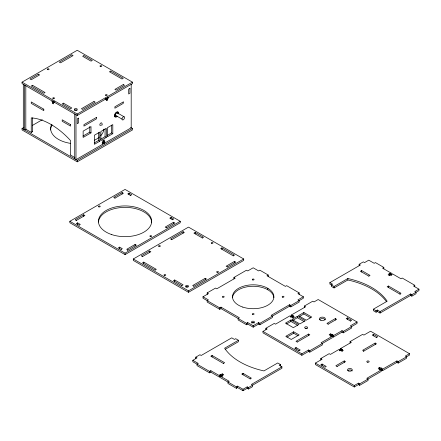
<?xml version="1.0" encoding="UTF-8"?>
<svg xmlns="http://www.w3.org/2000/svg" width="441" height="441" viewBox="0 0 441 441"><rect width="100%" height="100%" fill="white"/><g stroke="black" fill="none" stroke-linecap="round" stroke-linejoin="round"><path stroke-width="0.66" d="M101.921 125.211L102.329 123.982M22.05 82.153L77.252 50.28L132.449 82.153L132.449 83.603L77.252 115.47L22.05 83.603L22.05 82.153L77.252 114.021L132.449 82.153M52.661 100.895L51.823 101.38L52.369 101.695L53.207 101.21M53.626 101.452L53.626 103.867L52.369 103.144L54.458 101.937M130.668 127.482L132.449 128.507L132.449 129.957L77.252 161.825L22.05 129.957L22.05 128.507L23.831 127.482M26.129 129.053L24.558 129.957L24.558 85.047M32.645 125.288L42.297 119.715M32.507 131.644L31.25 132.372L25.815 129.23L25.815 85.532M107.571 97.483L108.111 97.169L108.111 98.233L107.571 98.547L106.733 98.062M107.571 98.547L107.571 99.991L106.314 100.719L106.314 99.269L105.812 99.561L105.812 98.497M83.013 136.043L89.755 132.151L91.006 132.879L91.006 126.6L83.145 131.137L83.145 137.416L91.006 132.879M94.231 142.956L98.58 140.442L99.831 141.17L99.831 132.091L94.396 135.227L94.396 144.306L99.831 141.17M100.708 139.213L105.057 136.699L106.314 137.427L106.314 128.348L100.879 131.484L100.879 140.563L106.314 137.427M107.191 135.47L111.54 132.962L112.797 133.684L112.797 124.605L107.361 127.747L107.361 136.82L112.797 133.684M131.197 84.237L131.197 127.785L104.225 143.358L102.968 142.63L102.968 140.602L104.225 139.88L104.225 141.329L104.765 141.015L104.765 142.079L104.225 142.388L102.968 141.666L103.514 141.352L104.765 142.079M102.968 142.052L102.422 142.366L102.422 143.43L102.968 143.116L102.968 144.08L75.995 159.653L75.995 114.743M22.05 128.507L77.252 160.375L132.449 128.507M69.849 221.294L125.051 189.421L180.248 221.294L180.248 222.738L125.051 254.611L69.849 222.738L69.849 221.294L125.051 253.162L180.248 221.294M75.841 220.726L84.904 215.5L83.647 214.773L75.284 219.601L76.541 220.324M114.875 198.196L123.375 193.285L122.124 192.563L113.756 197.392L115.013 198.114M79.049 225.153L80.301 224.43L77.583 222.859L76.332 223.587L79.215 225.252M130.486 195.457L131.738 194.735L129.02 193.164L127.769 193.891L130.652 195.556M121.077 249.419L122.333 248.696L119.61 247.125L118.359 247.848L121.242 249.518M172.514 219.723L173.765 219.001L171.047 217.43L169.796 218.152L172.679 219.816M127.278 250.427L136.341 245.196L135.084 244.468L126.721 249.297L127.978 250.025M166.312 227.892L174.812 222.981L173.561 222.258L165.193 227.087L166.45 227.81M133.303 258.977L188.505 227.109L243.708 258.977L243.708 260.427L188.505 292.295L133.303 260.427L133.303 258.977L188.505 290.845L243.708 258.977M142.366 256.645L150.866 251.734L149.615 251.012L141.252 255.841L142.504 256.563M171.665 239.728L184.321 232.418L183.07 231.696L170.524 238.939L171.781 239.661M155.05 270.085L156.307 269.357L143.76 262.114L142.504 262.842L155.166 270.151M202.303 237.975L203.56 237.247L195.198 232.418L193.941 233.146L202.447 238.052M233.25 255.841L234.507 255.113L221.961 247.87L220.704 248.597L233.366 255.907M181.813 285.536L183.07 284.809L174.708 279.985L173.451 280.708L181.951 285.614M193.825 286.325L206.487 279.015L205.23 278.293L192.689 285.536L193.941 286.259M227.258 267.026L235.759 262.114L234.507 261.392L226.139 266.221L227.396 266.943M207.182 294.351L207.182 292.901L215.544 288.072L216.801 288.8L235.202 278.172L233.945 277.45L233.945 278.899M233.945 277.45L246.491 270.206L247.748 270.934L253.184 267.792L258.619 270.934L259.876 270.206L268.238 275.035L268.238 276.485M299.185 294.351L299.185 292.901L297.929 293.629L303.364 296.765L303.364 298.215L290.817 305.459L289.566 304.731L271.165 315.354L272.417 316.081L272.417 317.531L259.876 324.769L258.619 324.047L253.184 327.183L247.748 324.047L246.491 324.769L238.129 319.945L238.129 318.496L239.38 317.768L220.985 307.145L219.728 307.873L203.003 298.215L203.003 296.765L208.439 293.629L207.182 292.901M268.238 275.035L266.981 275.757L285.382 286.385L286.639 285.658L299.185 292.901M203.003 296.765L208.439 299.902L207.182 300.63L207.182 302.074L219.728 309.317L220.985 308.595L246.491 323.325L247.748 322.597L253.184 325.739L258.619 322.597L259.876 323.325L289.566 306.181L290.817 306.903L299.185 302.074L299.185 300.63L297.929 299.902L303.364 296.765M195.765 358.605L195.765 357.16L199.949 354.746L201.201 355.468L231.729 337.845L234.447 339.416L235.703 338.688L238.421 340.259L238.421 341.709L225.197 349.344M192.838 360.297L198.274 363.434L197.022 364.161L197.022 365.611L209.569 372.854L210.82 372.127L219.392 377.077L220.241 376.592L220.241 375.142L219.392 375.627L210.82 370.677L209.569 371.405L192.838 361.747L192.838 360.297L197.022 357.883L195.765 357.16M359.15 265.73L359.15 264.28L363.329 261.866L364.586 262.588L368.77 260.173L374.205 263.316L375.456 262.588L383.824 267.417L383.824 268.867M373.367 309.185L376.085 310.756L377.342 310.029L380.059 311.6L410.588 293.976L411.839 294.698L418.95 290.597L418.95 289.147L414.766 291.562L416.023 292.284L416.023 293.734L411.839 296.148L410.588 295.426L380.059 313.049L377.342 311.478L376.085 312.206L373.367 310.635L373.367 309.185L387.17 301.22A68.278 39.42 0 0 0 347.861 278.525L334.058 286.49L329.879 284.076L329.879 282.626L360.402 265.002L359.15 264.28M223.367 363.434L224.623 362.711L212.077 355.468L210.82 356.19L223.482 363.5M238.421 340.259L224.623 348.225A68.278 39.42 0 0 0 263.933 370.92L277.731 362.954L280.448 364.525L280.448 365.969M368.77 276.11L370.021 275.382L361.659 270.559L360.402 271.281L368.908 276.187M329.879 282.626L332.597 284.197L331.34 284.919L331.34 286.369L334.058 287.94L347.861 279.974A68.278 39.42 0 0 1 386.459 301.644M265.906 329.703L265.906 328.253L274.269 323.424L275.526 324.152L289.952 315.822L290.784 316.302L290.784 317.266M304.378 307.493L304.378 306.043L312.741 301.214L313.998 301.936L318.176 299.522L357.067 321.974L357.067 323.424L343.269 331.395L342.012 330.667L333.44 335.618L332.608 335.132L332.608 336.582L333.44 337.067L342.012 332.117L343.269 332.839L351.631 328.01L351.631 326.566L350.38 325.838L357.067 321.974M262.979 331.395L301.87 353.847L308.562 349.983L309.814 350.705L332.227 337.767L332.227 336.318L321.103 342.74L322.36 343.462L322.36 344.912L309.814 352.155L308.562 351.433L301.87 355.297L262.979 332.839L262.979 331.395L267.158 328.98L265.906 328.253M291.203 316.544L291.203 315.095L305.635 306.765L304.378 306.043M290.784 316.302L290.244 316.616L292.962 317.559L294.219 316.831L292.962 316.109L292.962 317.559M291.203 315.095L293.508 315.795L292.962 316.109M290.906 319.99L285.47 323.132L293.331 327.669L298.766 324.532L290.906 319.99L290.906 321.439L297.642 325.331M297.388 316.252L291.948 319.389L299.814 323.926L305.249 320.789L297.388 316.252L297.388 317.696L304.125 321.588M303.866 312.509L298.43 315.646L306.291 320.183L311.732 317.046L303.866 312.509L303.866 313.953L310.607 317.845M383.824 267.417L382.567 268.145L391.139 273.089L391.139 274.539L389.375 275.559L388.124 274.837L389.375 274.109L389.375 275.559M286.556 323.953L290.906 321.439M292.493 320.524L297.388 317.696M299.516 316.467L303.866 313.953M391.139 273.089L388.83 273.795L389.375 274.109M391.553 275.267L391.553 274.302L392.396 273.817L400.968 278.767L402.225 278.039L414.766 285.283L414.766 286.733M293.673 331.781L285.812 336.318L291.247 339.454L299.108 334.917L293.673 331.781L293.673 333.225L286.931 337.117M280.448 364.525L279.192 365.247L281.915 366.818L281.915 368.263L248.459 387.578L247.203 386.856L243.024 389.271L237.583 386.129L236.332 386.856L220.649 377.799L220.649 376.355L223.67 374.607L222.413 373.885L219.695 374.828L220.241 375.142M221.156 374.607L221.156 376.057L220.616 375.743L219.695 376.278L220.241 376.592M399.711 293.976L400.968 293.254L388.422 286.011L387.17 286.733L400.4 294.373M297.157 342.084L309.814 334.774L308.562 334.046L296.016 341.29L297.267 342.018M328.076 324.229L336.577 319.323L335.325 318.595L326.957 323.424L328.214 324.152M250.13 378.891L251.387 378.163L243.024 373.334L241.767 374.062L250.268 378.968M298.943 350.705L300.194 349.983L296.016 347.569L294.759 348.291L299.152 350.827M350.38 321.009L351.631 320.287L347.453 317.873L346.196 318.595L350.589 321.131M332.608 335.132L333.148 334.818L330.43 333.881L329.179 334.603L332.227 336.318M220.649 376.355L229.221 381.3L227.969 382.027L227.969 383.477L236.332 388.306L237.583 387.578L243.024 390.72L247.203 388.306L248.459 389.028L252.638 386.614L252.638 385.164L251.387 384.442L281.915 366.818M414.766 285.283L413.515 286.011L418.95 289.147M330.43 335.325L329.929 335.618L330.849 336.147L331.395 335.833M332.608 336.582L333.148 336.268M320.811 359.955L320.811 358.505L329.173 353.676L330.43 354.399L339.002 349.448L339.84 349.933L339.84 350.898M350.082 343.054L350.082 341.604L362.629 334.361L363.886 335.083L370.572 331.224L409.469 353.676L409.469 355.126L398.173 361.642L396.922 360.92L382.496 369.249L381.658 368.764L381.658 370.214L382.496 370.699L396.922 362.37L398.173 363.092L406.541 358.263L406.541 356.813L405.285 356.091L409.469 353.676M315.376 363.092L354.266 385.544L358.45 383.13L359.702 383.857L381.239 371.421L381.239 369.971L366.813 378.301L368.064 379.028L368.064 380.473L359.702 385.302L358.45 384.58L354.266 386.994L315.376 364.542L315.376 363.092L322.068 359.228L320.811 358.505M342.012 351.19L342.012 349.741L343.269 350.463L342.012 351.19L340.259 350.176L340.259 348.726L351.339 342.326L350.082 341.604M339.84 349.933L339.294 350.248L340.215 350.777L340.761 350.463M340.259 348.726L342.558 349.426L342.012 349.741M342.558 350.876L341.637 350.341L341.091 350.656L341.091 349.211M322.068 364.057L320.811 364.784L324.995 367.199L326.246 366.471L322.068 364.057L322.068 365.506M376.432 337.497L377.683 336.775L373.505 334.361L372.248 335.083L376.636 337.619M336.979 366.554L345.485 361.642L344.228 360.92L335.866 365.749L337.122 366.471M363.202 351.416L376.432 343.776L375.175 343.054L362.629 350.297L363.886 351.019M381.658 368.764L382.198 368.45L379.481 367.513L378.229 368.235L381.239 369.971M379.481 368.957L378.94 369.271L379.861 369.806L380.401 369.492M107.273 97.748L108.111 98.233M105.476 98.784L107.571 99.991M117.46 112.957L124.153 116.821A1.775 1.025 -60 0 1 123.59 119.572A1.775 1.025 -60 0 1 122.052 118.684A1.775 1.025 -60 0 1 124.153 116.821M391.553 274.302L392.093 274.616L391.173 275.151L390.632 274.837M115.322 115.222L122.008 119.081M53.626 102.417L54.166 102.731L54.166 101.662M102.968 140.602L104.225 141.329M102.13 142.63L102.968 143.116M70.56 155.067L74.909 157.575M293.673 333.225L298.022 335.739M222.413 375.335L222.959 375.649L222.027 376.184L221.487 375.87M411.839 294.698L411.839 296.148M410.588 293.976L410.588 295.426M398.173 361.642L398.173 363.092M396.922 360.92L396.922 362.37M390.307 273.574L390.307 275.024L389.761 274.71L389.761 273.26M388.422 286.011L388.422 287.455M382.496 369.249L382.496 370.699M381.283 367.921L381.283 369.371L380.737 369.685L380.737 368.235M380.059 311.6L380.059 313.049M379.481 367.513L379.481 369.927M377.342 310.029L377.342 311.478M376.085 310.756L376.085 312.206M375.175 343.054L375.175 344.504M373.505 334.361L373.505 335.81M361.659 270.559L361.659 272.003M359.702 383.857L359.702 385.302M358.45 383.13L358.45 384.58M354.266 385.544L354.266 386.994M347.861 278.525L347.861 279.974M347.453 317.873L347.453 319.323M344.228 360.92L344.228 362.37M343.269 331.395L343.269 332.839M342.012 330.667L342.012 332.117M341.637 348.897L341.637 350.341M335.325 318.595L335.325 320.045M334.058 286.49L334.058 287.94M333.44 335.618L333.44 337.067M332.227 334.289L332.227 335.739L331.687 336.053L331.687 334.603M330.43 333.881L330.43 336.296M309.814 350.705L309.814 352.155M308.562 334.046L308.562 335.496M308.562 349.983L308.562 351.433M301.87 353.847L301.87 355.297M296.016 347.569L296.016 349.018M292.587 315.265L292.587 316.715L292.041 317.029L292.041 315.58M290.817 305.459L290.817 306.903M289.566 304.731L289.566 306.181M267.819 288.315L267.819 289.765M259.876 323.325L259.876 324.769M258.619 322.597L258.619 324.047M253.184 325.739L253.184 327.183M248.459 387.578L248.459 389.028M247.748 322.597L247.748 324.047M247.203 386.856L247.203 388.306M246.491 323.325L246.491 324.769M243.024 373.334L243.024 374.784M243.024 389.271L243.024 390.72M237.583 386.129L237.583 387.578M236.332 386.856L236.332 388.306M234.507 261.392L234.507 262.842M222.413 373.885L222.413 376.3M221.961 247.87L221.961 249.319M220.985 307.145L220.985 308.595M220.616 374.293L220.616 375.743M219.728 307.873L219.728 309.317M219.392 375.627L219.392 377.077M212.077 355.468L212.077 356.918M210.82 370.677L210.82 372.127M209.569 371.405L209.569 372.854M205.23 278.293L205.23 279.743M195.198 232.418L195.198 233.868M188.505 290.845L188.505 292.295M183.07 231.696L183.07 233.146M174.708 279.985L174.708 281.43M173.561 222.258L173.561 223.708M171.047 217.43L171.047 218.879M149.615 251.012L149.615 252.461M143.76 262.114L143.76 263.564M135.084 244.468L135.084 245.918M129.02 193.164L129.02 194.613M125.051 253.162L125.051 254.611M122.124 192.563L122.124 194.007M119.61 247.125L119.61 248.575M111.54 125.178L111.54 132.962M105.057 128.921L105.057 136.699M104.225 142.388L104.225 143.358M103.514 140.288L103.514 141.352M98.58 132.664L98.58 140.442M89.755 126.501L89.755 132.151M83.647 214.773L83.647 216.222M77.583 222.859L77.583 224.309M77.252 114.021L77.252 115.47M77.252 160.375L77.252 161.825M74.738 114.021L74.738 158.931M70.56 155.188L70.56 140.58A68.278 39.42 60 0 0 31.25 117.885L31.25 132.493M52.369 101.695L52.369 103.144M32.507 117.824L32.507 131.765M23.307 84.325L23.307 129.23M347.839 370.6A2.365 1.367 0 0 1 350.198 369.927A2.365 1.367 0 0 1 352.172 370.931M305.392 328.286A1.477 0.854 0 0 1 307.179 328.424M319.521 319.835A2.955 1.709 0 0 1 322.377 318.573A2.955 1.709 0 0 1 325.232 319.835M232.512 297.592A20.699 11.951 0 0 1 253.184 286.264A20.699 11.951 0 0 1 273.855 297.592M251.69 323.06A1.477 0.854 0 0 1 254.253 323.06M185.953 287.085A1.477 0.854 0 0 1 188.037 287.025M98.459 222.077A26.614 15.363 0 0 1 125.624 207.38A26.614 15.363 0 0 1 151.66 222.738M103.839 129.174A26.614 15.363 0 0 1 100.774 135.69M99.385 137.041A26.614 15.363 0 0 1 94.363 140.277M70.362 143.347A26.614 15.363 0 0 1 51.542 124.533M102.202 143.099A0.888 0.513 0 0 1 103.415 142.912A0.888 0.513 0 0 1 103.734 143.612A0.888 0.513 0 0 1 102.527 143.799M50.638 129.957A26.614 15.363 0 0 1 52.126 124.886M74.694 110.261A1.477 0.854 0 0 1 77.037 110.366M100.609 125.509A1.477 0.854 -60 0 1 99.848 124.571A1.477 0.854 -60 0 1 100.967 122.929A1.477 0.854 -60 0 1 101.921 123.585M101.402 124.93A1.477 0.854 -60 0 1 101.149 125.194M117.113 116.518A2.955 1.709 -60 0 1 114.489 115.911A2.955 1.709 -60 0 1 116.755 111.986A2.955 1.709 -60 0 1 118.596 113.954M117.339 111.981A2.955 1.709 -60 0 1 117.411 112.565M115.322 116.187A2.955 1.709 -60 0 1 114.274 116.468M117.008 116.11A2.365 1.367 -60 0 1 114.925 115.785A2.365 1.367 -60 0 1 116.43 112.653A2.365 1.367 -60 0 1 118.249 113.53M116.248 116.082A1.775 1.025 -60 0 1 115.685 113.982A1.775 1.025 -60 0 1 117.786 113.42M38.361 74.182L29.994 79.011L31.25 79.738L39.613 74.909L38.361 74.182M71.811 54.871L59.27 62.109L60.522 62.837L73.068 55.594L71.811 54.871M32.507 85.289L31.25 86.012L43.797 93.255L45.048 92.533L32.507 85.289M83.939 55.594L82.688 56.316L91.05 61.145L92.307 60.423L83.939 55.594M110.708 71.045L109.451 71.767L121.997 79.011L123.248 78.289L110.708 71.045M63.449 103.155L62.198 103.883L70.56 108.712L71.811 107.984L63.449 103.155M93.977 101.469L81.431 108.712L82.688 109.434L95.234 102.191L93.977 101.469M123.248 84.567L114.886 89.396L116.143 90.118L124.505 85.289L123.248 84.567M78.504 118.127L77.252 118.85L77.252 123.678L78.504 122.956L78.504 118.127M129.941 88.426L128.689 89.154L128.689 93.983L129.941 93.255L129.941 88.426M96.485 117.4L83.939 124.643L83.939 126.093L96.485 118.85L96.485 117.4M123.248 101.948L114.886 106.777L114.886 108.227L123.248 103.398L123.248 101.948M43.797 109.192L31.25 101.948L31.25 103.398L43.797 110.641L43.797 109.192M70.56 124.643L62.198 119.814L62.198 121.264L70.56 126.093L70.56 124.643M305.392 328.319A1.477 0.854 0 0 0 307.614 327.575A1.477 0.854 0 0 0 305.392 326.836A1.477 0.854 0 0 0 305.392 328.319M367.392 362.188A1.185 0.684 0 0 0 369.167 361.592A1.185 0.684 0 0 0 367.392 361.003A1.185 0.684 0 0 0 367.392 362.188M348.704 371.019A2.365 1.367 0 0 0 352.254 369.834A2.365 1.367 0 0 0 348.704 368.648A2.365 1.367 0 0 0 348.704 371.019M320.894 320.309A2.955 1.709 0 0 0 325.331 318.826A2.955 1.709 0 0 0 320.894 317.349A2.955 1.709 0 0 0 320.894 320.309M242.831 307.112A20.699 11.951 0 0 0 273.883 296.765A20.699 11.951 0 0 0 242.831 286.413A20.699 11.951 0 0 0 242.831 307.112M222.837 297.206A0.888 0.513 0 0 0 224.171 296.765A0.888 0.513 0 0 0 222.837 296.319A0.888 0.513 0 0 0 222.837 297.206M252.737 279.947A0.888 0.513 0 0 0 254.071 279.5A0.888 0.513 0 0 0 252.737 279.059A0.888 0.513 0 0 0 252.737 279.947M252.737 314.472A0.888 0.513 0 0 0 254.071 314.025A0.888 0.513 0 0 0 252.737 313.584A0.888 0.513 0 0 0 252.737 314.472M282.637 297.206A0.888 0.513 0 0 0 283.971 296.765A0.888 0.513 0 0 0 282.637 296.319A0.888 0.513 0 0 0 282.637 297.206M252.235 322.779A1.477 0.854 0 0 0 254.451 322.04A1.477 0.854 0 0 0 252.235 321.302A1.477 0.854 0 0 0 252.235 322.779M158.997 246.502A0.888 0.513 0 0 0 160.331 246.061A0.888 0.513 0 0 0 158.997 245.615A0.888 0.513 0 0 0 158.997 246.502M164.432 275.476A0.888 0.513 0 0 0 165.766 275.035A0.888 0.513 0 0 0 164.432 274.589A0.888 0.513 0 0 0 164.432 275.476M217.126 272.34A0.888 0.513 0 0 0 218.455 271.893A0.888 0.513 0 0 0 217.126 271.452A0.888 0.513 0 0 0 217.126 272.34M211.691 243.366A0.888 0.513 0 0 0 213.02 242.925A0.888 0.513 0 0 0 211.691 242.478A0.888 0.513 0 0 0 211.691 243.366M186.063 286.843A1.477 0.854 0 0 0 188.494 286.385A1.477 0.854 0 0 0 186.593 285.399A1.477 0.854 0 0 0 186.063 286.843M111.744 234.601A26.614 15.363 0 0 0 151.66 221.294A26.614 15.363 0 0 0 111.744 207.987A26.614 15.363 0 0 0 111.744 234.601M98.889 206.89A0.888 0.513 0 0 0 100.217 206.443A0.888 0.513 0 0 0 98.889 206.002A0.888 0.513 0 0 0 98.889 206.89M150.326 236.585A0.888 0.513 0 0 0 151.654 236.139A0.888 0.513 0 0 0 150.326 235.698A0.888 0.513 0 0 0 150.326 236.585M47.744 69.678A0.888 0.513 0 0 0 49.072 69.237A0.888 0.513 0 0 0 47.744 68.79A0.888 0.513 0 0 0 47.744 69.678M53.179 98.652A0.888 0.513 0 0 0 54.508 98.205A0.888 0.513 0 0 0 53.179 97.764A0.888 0.513 0 0 0 53.179 98.652M105.873 95.51A0.888 0.513 0 0 0 107.202 95.069A0.888 0.513 0 0 0 105.873 94.622A0.888 0.513 0 0 0 105.873 95.51M100.432 66.541A0.888 0.513 0 0 0 101.766 66.095A0.888 0.513 0 0 0 100.432 65.654A0.888 0.513 0 0 0 100.432 66.541M74.805 110.018A1.477 0.854 0 0 0 77.241 109.561A1.477 0.854 0 0 0 75.339 108.569A1.477 0.854 0 0 0 74.805 110.018"/></g></svg>
